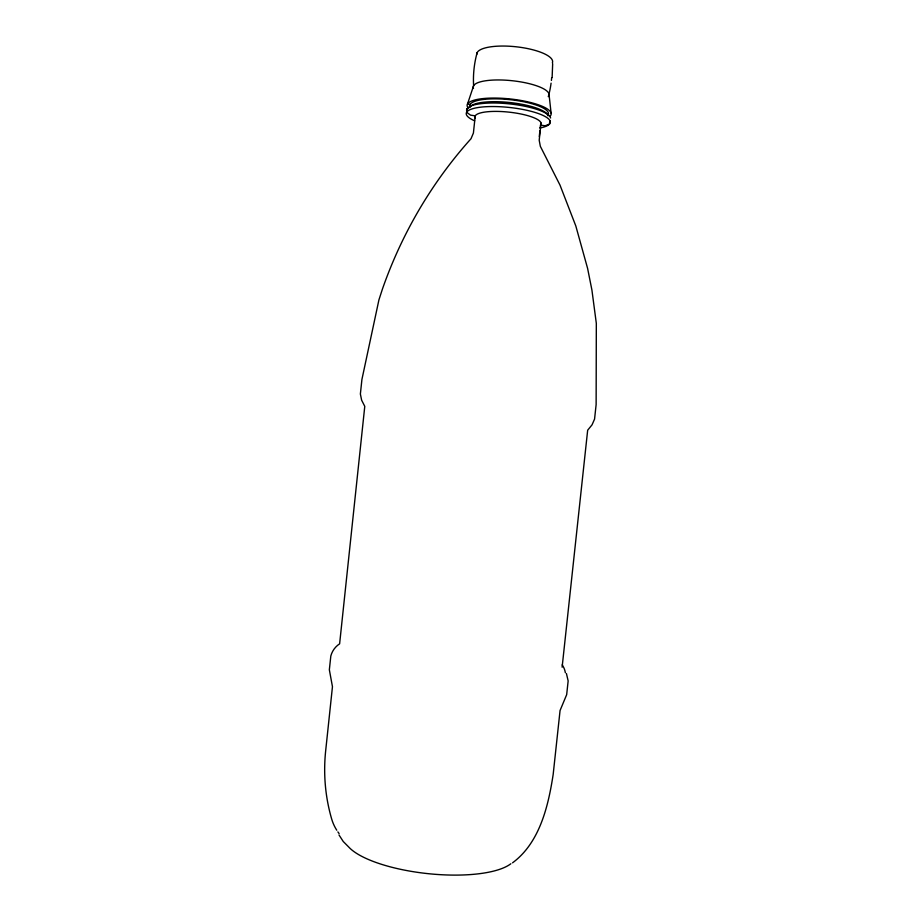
<?xml version="1.0" encoding="UTF-8"?>
<svg xmlns="http://www.w3.org/2000/svg" width="921" height="921" viewBox="0 0 921 921"><rect width="100%" height="100%" fill="white"/><g stroke="black" fill="none" stroke-linecap="round" stroke-linejoin="round"><path stroke-width="1.38" d="M552.128 77.583L552.669 63.699M469.917 107.17L470.205 104.407L467.511 104.015L473.601 85.757A101.932 97.557 65 0 1 477.136 52.635M539.292 136.515L539.902 130.817M540.201 127.973L540.512 125.118A33.283 8.197 6.1 0 0 509.232 112.166A33.283 8.197 6.1 0 0 475.144 117.957M541.041 123.023L539.199 140.245L540.339 146.312L560.014 185.144L575.821 225.979L587.598 268.391L591.915 290.046L596.324 323.352L596.129 404.595L594.563 419.101L592.042 424.834L587.667 430.211L562.121 667.207M549.837 120.686L549.469 124.105L545.14 125.774L540.512 125.118M512.548 862.827C539.741 842.738 548.317 806.105 553.176 774.411L560.06 710.528L566.668 694.664L568.153 680.907L566.415 673.504M468.939 107.722L466.993 108.828L466.625 112.281L470.527 115.148L475.236 115.827L473.406 133.05L471.011 138.726A435.368 416.361 -84.6 0 0 382.468 288.952L378.922 299.889L361.918 379.475L360.376 394.015L361.631 400.163L364.774 406.357L339.619 643.825A20.538 20.043 -36.2 0 0 330.823 655.994L329.35 669.786L332.458 686.686L325.677 750.707A180.654 173.839 -50.5 0 0 331.675 819.022A46.384 44.542 -39.9 0 0 336.752 830.212M338.997 834.944L343.245 841.506L348.668 846.963A86.194 27.204 6.1 0 0 428.426 873.695A86.194 27.204 6.1 0 0 510.856 863.748M548.997 94.023L551.103 113.179M473.498 88.439A38.129 10.258 6.1 0 1 512.64 80.772A38.129 10.258 6.1 0 1 548.329 96.647A103.843 99.687 56.1 0 0 551.08 83.166M467.454 106.836A42.251 10.753 6.1 0 1 510.729 99.008A42.251 10.753 6.1 0 1 550.332 115.919M470.539 106.364A39.522 9.97 6.1 0 1 512.041 102.772A39.522 9.97 6.1 0 1 548.087 115.724M466.935 111.602A42.262 10.591 6.1 0 1 504.708 103.451A42.262 10.591 6.1 0 1 550.597 117.992M470.124 107.032A39.522 10.05 6.1 0 1 510.625 99.733A39.522 10.05 6.1 0 1 547.684 115.539M476.756 54.569A38.141 11.225 6.1 0 1 516.267 46.798A38.141 11.225 6.1 0 1 552.37 62.893M562.201 664.858A19.963 19.329 -57.3 0 1 565.356 672.698M474.637 120.824A42.262 10.476 6.1 0 1 480.762 107.158A42.262 10.476 6.1 0 1 538.037 113.421A42.262 10.476 6.1 0 1 539.959 127.973M339.112 833.551A46.384 44.542 -39.9 0 1 337.892 831.905M551.667 77.663A103.843 99.687 56.1 0 1 551.414 80.426"/></g></svg>
